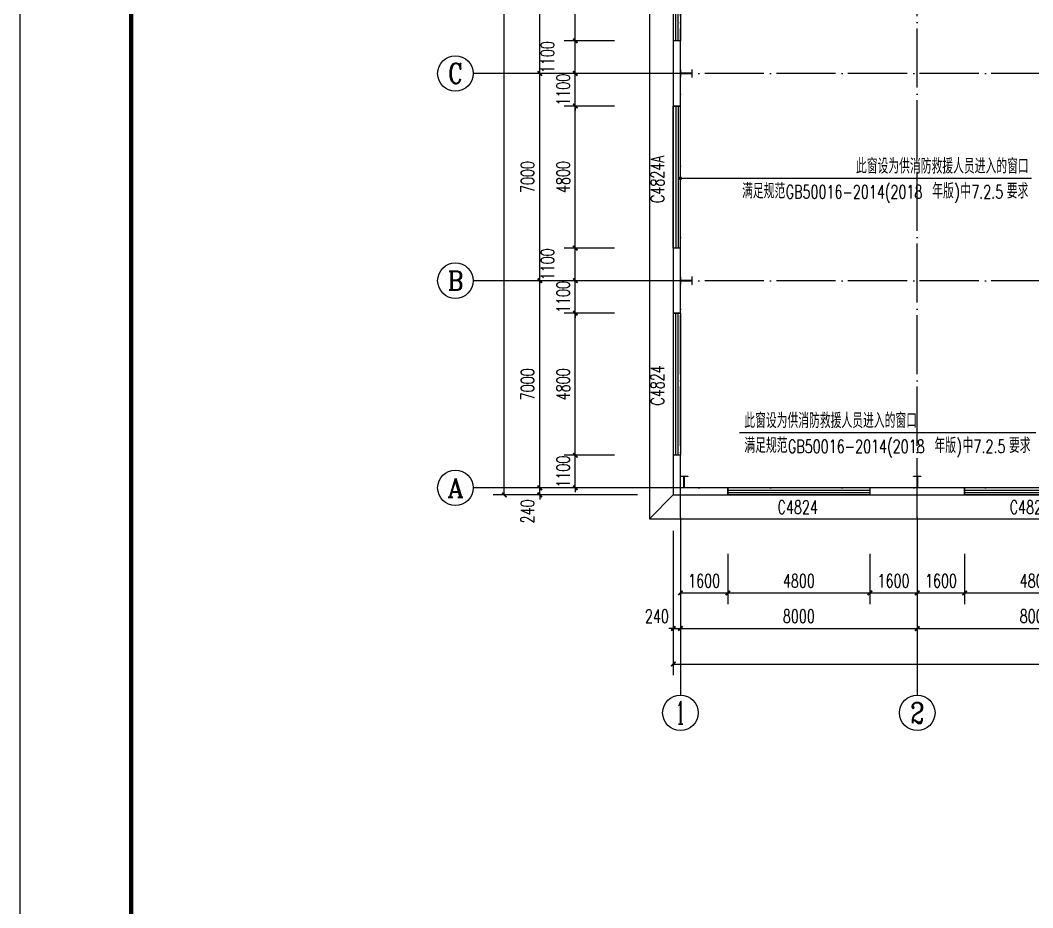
# Model space of a CAD drawing. Extents: x -16809 to 109341, y -15901 to 593582.
# Drawn here: x -16809 to 17391, y 421493 to 451474 of the extents above; entities that cross this region are included whole.
import ezdxf
from ezdxf.enums import TextEntityAlignment as Align

# ---------------------------------------------------------------- set-up
doc = ezdxf.new("R2010")
doc.units = 0
doc.header["$LTSCALE"] = 1000
doc.header["$MEASUREMENT"] = 0
doc.linetypes.add('DOTE', pattern=[2.42, 2, -0.2, 0.02, -0.2])
doc.layers.get('Defpoints').update_dxf_attribs({"color": 250})
for name, color, linetype in [('0 - 梁柱', 3, 'Continuous'), ('0-建筑立面', 255, 'Continuous'), ('AXIS', 171, 'Continuous'), ('AXIS_TEXT', 7, 'Continuous'), ('DIM_LEAD', 171, 'Continuous'), ('DOTE', 14, 'DOTE'), ('GROUND', 150, 'Continuous'), ('PUB_DIM', 171, 'Continuous'), ('PUB_TEXT', 7, 'Continuous'), ('TK', 4, 'Continuous'), ('WALL-PARAPET', 6, 'Continuous'), ('WINDOW', 140, 'Continuous'), ('WINDOW_TEXT', 7, 'Continuous')]:
    doc.layers.add(name, color=color, linetype=linetype)
doc.styles.add('_TCH_AXIS', font='COMPLEX', dxfattribs={"bigfont": 'GBCBIG'})
doc.styles.add('_TCH_DIM', font='SIMPLEX', dxfattribs={"bigfont": 'GBCBIG'})
doc.styles.add('_TCH_DIM_T3', font='SIMPLEX', dxfattribs={"width": 0.705882, "bigfont": 'GBCBIG'})
doc.styles.add('_TCH_WINDOW', font='SIMPLEX', dxfattribs={"bigfont": 'GBCBIG'})
doc.styles.add('COMPLEX', font='COMPLEX')
doc.dimstyles.new('_TCH_ARCH&&150', dxfattribs={"dimtxt": 446.25, "dimasz": 150, "dimexe": 375, "dimexo": 450, "dimgap": 189.375, "dimtad": 1, "dimdec": 0, "dimzin": 0, "dimdsep": 46, "dimtxsty": '_TCH_DIM_T3', "dimblk": 'ARCHTICK', "dimcen": 0.09, "dimclrt": 7, "dimazin": 2, "dimtfac": 1, "dimtdec": 0, "dimtix": 1, "dimtmove": 2, "dimatfit": 3, "dimfxl": 0, "dimtolj": 1, "dimtzin": 0, "dimarcsym": 0})

# ---------------------------------------------------------------- blocks, each defined once
blk = doc.blocks.new('A$C670E4FA6')
at = {"layer": '0 - 梁柱'}
h = blk.add_hatch(color=256, dxfattribs=at)
h.paths.add_polyline_path([(125, 0), (0, 0), (0, 12), (120, 12), (120, 200), (125, 200)])
h.paths.add_polyline_path([(250, 0), (125, 0), (125, 200), (130, 200), (130, 12), (250, 12)])
h.paths.add_polyline_path([(250, 388), (130, 388), (130, 200), (125, 200), (125, 400), (250, 400)])
h.paths.add_polyline_path([(125, 200), (120, 200), (120, 388), (0, 388), (0, 400), (125, 400)])
blk.add_lwpolyline([(0, 400), (0, 388), (120, 388), (120, 12), (0, 12), (0, 0), (250, 0), (250, 12), (130, 12), (130, 388), (250, 388), (250, 400)], close=True, dxfattribs=at)
blk = doc.blocks.new('GeYuanFrame_20457670', base_point=(20.09, 4.53))
at = {"layer": 'TK'}
blk.add_lwpolyline([(20.09, 4.53), (20.09, 598.53), (861.09, 598.53), (861.09, 4.53)], close=True, dxfattribs=at)
at = {"layer": 'TK', "const_width": 1}
blk.add_lwpolyline([(45.09, 588.53), (851.09, 588.53), (851.09, 14.53), (45.09, 14.53)], close=True, dxfattribs=at)
blk = doc.blocks.new('_AXISO')
blk.add_circle((0, 0), 0.5)
at = {"layer": 'AXIS_TEXT', "style": 'COMPLEX', "width": 1.041667}
blk.add_attdef('A', text='', height=0.56, dxfattribs=at).set_placement((-0.25, -0.28), (0.25, -0.28), align=Align.FIT)
blk = doc.blocks.new('_ArchTick')
at = {"color": 0, "linetype": 'ByBlock', "const_width": 0.4}
blk.add_lwpolyline([(-0.5, -0.5), (0.5, 0.5)], dxfattribs=at)
blk = doc.blocks.new('*D51')
at = {"layer": 'AXIS', "color": 0, "lineweight": -2}
for p, q in [((5250, 434227), (5250, 429352)), ((77730, 434227), (77730, 429352)), ((5250, 429727), (77730, 429727))]:
    blk.add_line(p, q, dxfattribs=at)
at = {"layer": 'Defpoints', "color": 0}
for p in [(5250, 434677), (77730, 434677), (77730, 429727)]:
    blk.add_point(p, dxfattribs=at)
at = {"layer": 'AXIS', "color": 0, "lineweight": -2, "xscale": 150, "yscale": 150, "zscale": 150, "rotation": 180}
blk.add_blockref('_ArchTick', (5250, 429727), dxfattribs=at)
at = {"layer": 'AXIS', "color": 0, "lineweight": -2, "xscale": 150, "yscale": 150, "zscale": 150}
blk.add_blockref('_ArchTick', (77730, 429727), dxfattribs=at)
at = {"layer": 'AXIS', "color": 7, "insert": (41490, 430140), "char_height": 446.2, "attachment_point": 5, "style": '_TCH_DIM_T3'}
blk.add_mtext('\\A1;72480', dxfattribs=at)
blk = doc.blocks.new('*D52')
at = {"layer": 'AXIS', "color": 0, "lineweight": -2}
for p, q in [((5250, 434227), (5250, 430552)), ((5490, 434227), (5490, 430552)), ((5250, 430927), (5100, 430927)), ((5250, 430927), (5490, 430927)), ((5490, 430927), (5640, 430927))]:
    blk.add_line(p, q, dxfattribs=at)
at = {"layer": 'Defpoints', "color": 0}
for p in [(5250, 434677), (5490, 434677), (5490, 430927)]:
    blk.add_point(p, dxfattribs=at)
at = {"layer": 'AXIS', "color": 0, "lineweight": -2, "xscale": 150, "yscale": 150, "zscale": 150}
blk.add_blockref('_ArchTick', (5250, 430927), dxfattribs=at)
at = {"layer": 'AXIS', "color": 0, "lineweight": -2, "xscale": 150, "yscale": 150, "zscale": 150, "rotation": 180}
blk.add_blockref('_ArchTick', (5490, 430927), dxfattribs=at)
at = {"layer": 'AXIS', "color": 7, "insert": (4695, 431340), "char_height": 446.2, "attachment_point": 5, "style": '_TCH_DIM_T3'}
blk.add_mtext('\\A1;240', dxfattribs=at)
blk = doc.blocks.new('*D53')
at = {"layer": 'AXIS', "color": 0, "lineweight": -2}
for p, q in [((5490, 434227), (5490, 430552)), ((13490, 434227), (13490, 430552)), ((5490, 430927), (13490, 430927))]:
    blk.add_line(p, q, dxfattribs=at)
at = {"layer": 'Defpoints', "color": 0}
for p in [(5490, 434677), (13490, 434677), (13490, 430927)]:
    blk.add_point(p, dxfattribs=at)
at = {"layer": 'AXIS', "color": 0, "lineweight": -2, "xscale": 150, "yscale": 150, "zscale": 150, "rotation": 180}
blk.add_blockref('_ArchTick', (5490, 430927), dxfattribs=at)
at = {"layer": 'AXIS', "color": 0, "lineweight": -2, "xscale": 150, "yscale": 150, "zscale": 150}
blk.add_blockref('_ArchTick', (13490, 430927), dxfattribs=at)
at = {"layer": 'AXIS', "color": 7, "insert": (9490, 431340), "char_height": 446.2, "attachment_point": 5, "style": '_TCH_DIM_T3'}
blk.add_mtext('\\A1;8000', dxfattribs=at)
blk = doc.blocks.new('*D54')
at = {"layer": 'AXIS', "color": 0, "lineweight": -2}
for p, q in [((13490, 434227), (13490, 430552)), ((21490, 434227), (21490, 430552)), ((13490, 430927), (21490, 430927))]:
    blk.add_line(p, q, dxfattribs=at)
at = {"layer": 'Defpoints', "color": 0}
for p in [(13490, 434677), (21490, 434677), (21490, 430927)]:
    blk.add_point(p, dxfattribs=at)
at = {"layer": 'AXIS', "color": 0, "lineweight": -2, "xscale": 150, "yscale": 150, "zscale": 150, "rotation": 180}
blk.add_blockref('_ArchTick', (13490, 430927), dxfattribs=at)
at = {"layer": 'AXIS', "color": 0, "lineweight": -2, "xscale": 150, "yscale": 150, "zscale": 150}
blk.add_blockref('_ArchTick', (21490, 430927), dxfattribs=at)
at = {"layer": 'AXIS', "color": 7, "insert": (17490, 431340), "char_height": 446.2, "attachment_point": 5, "style": '_TCH_DIM_T3'}
blk.add_mtext('\\A1;8000', dxfattribs=at)
blk = doc.blocks.new('*D76')
at = {"layer": 'AXIS', "color": 0, "lineweight": -2}
for p, q in [((4040, 477917), (-835, 477917)), ((-460, 435437), (-460, 477917)), ((4040, 435437), (-835, 435437))]:
    blk.add_line(p, q, dxfattribs=at)
at = {"layer": 'Defpoints', "color": 0}
for p in [(-460, 477917), (4490, 477917), (4490, 435437)]:
    blk.add_point(p, dxfattribs=at)
at = {"layer": 'AXIS', "color": 0, "lineweight": -2, "xscale": 150, "yscale": 150, "zscale": 150}
for p, rotation in [((-460, 477917), 90), ((-460, 435437), 270)]:
    blk.add_blockref('_ArchTick', p, dxfattribs=dict(at, rotation=rotation))
at = {"layer": 'AXIS', "color": 7, "insert": (-872, 456677), "char_height": 446.2, "attachment_point": 5, "rotation": 90, "style": '_TCH_DIM_T3'}
blk.add_mtext('\\A1;42480', dxfattribs=at)
blk = doc.blocks.new('*D77')
at = {"layer": 'AXIS', "color": 0, "lineweight": -2}
for p, q in [((740, 435677), (740, 435827)), ((4040, 435677), (365, 435677)), ((4040, 435437), (365, 435437)), ((740, 435437), (740, 435677)), ((740, 435437), (740, 435287))]:
    blk.add_line(p, q, dxfattribs=at)
at = {"layer": 'Defpoints', "color": 0}
for p in [(740, 435677), (4490, 435677), (4490, 435437)]:
    blk.add_point(p, dxfattribs=at)
at = {"layer": 'AXIS', "color": 0, "lineweight": -2, "xscale": 150, "yscale": 150, "zscale": 150}
for p, rotation in [((740, 435677), 270), ((740, 435437), 90)]:
    blk.add_blockref('_ArchTick', p, dxfattribs=dict(at, rotation=rotation))
at = {"layer": 'AXIS', "color": 7, "insert": (328, 434882), "char_height": 446.2, "attachment_point": 5, "rotation": 90, "style": '_TCH_DIM_T3'}
blk.add_mtext('\\A1;240', dxfattribs=at)
blk = doc.blocks.new('*D78')
at = {"layer": 'AXIS', "color": 0, "lineweight": -2}
for p, q in [((4040, 442677), (365, 442677)), ((740, 435677), (740, 442677)), ((4040, 435677), (365, 435677))]:
    blk.add_line(p, q, dxfattribs=at)
at = {"layer": 'Defpoints', "color": 0}
for p in [(740, 442677), (4490, 442677), (4490, 435677)]:
    blk.add_point(p, dxfattribs=at)
at = {"layer": 'AXIS', "color": 0, "lineweight": -2, "xscale": 150, "yscale": 150, "zscale": 150}
for p, rotation in [((740, 442677), 90), ((740, 435677), 270)]:
    blk.add_blockref('_ArchTick', p, dxfattribs=dict(at, rotation=rotation))
at = {"layer": 'AXIS', "color": 7, "insert": (328, 439177), "char_height": 446.2, "attachment_point": 5, "rotation": 90, "style": '_TCH_DIM_T3'}
blk.add_mtext('\\A1;7000', dxfattribs=at)
blk = doc.blocks.new('*D79')
at = {"layer": 'AXIS', "color": 0, "lineweight": -2}
for p, q in [((4040, 449677), (365, 449677)), ((740, 442677), (740, 449677)), ((4040, 442677), (365, 442677))]:
    blk.add_line(p, q, dxfattribs=at)
at = {"layer": 'Defpoints', "color": 0}
for p in [(740, 449677), (4490, 449677), (4490, 442677)]:
    blk.add_point(p, dxfattribs=at)
at = {"layer": 'AXIS', "color": 0, "lineweight": -2, "xscale": 150, "yscale": 150, "zscale": 150}
for p, rotation in [((740, 449677), 90), ((740, 442677), 270)]:
    blk.add_blockref('_ArchTick', p, dxfattribs=dict(at, rotation=rotation))
at = {"layer": 'AXIS', "color": 7, "insert": (328, 446177), "char_height": 446.2, "attachment_point": 5, "rotation": 90, "style": '_TCH_DIM_T3'}
blk.add_mtext('\\A1;7000', dxfattribs=at)
blk = doc.blocks.new('*D80')
at = {"layer": 'AXIS', "color": 0, "lineweight": -2}
for p, q in [((4040, 456677), (365, 456677)), ((740, 449677), (740, 456677)), ((4040, 449677), (365, 449677))]:
    blk.add_line(p, q, dxfattribs=at)
at = {"layer": 'Defpoints', "color": 0}
for p in [(740, 456677), (4490, 456677), (4490, 449677)]:
    blk.add_point(p, dxfattribs=at)
at = {"layer": 'AXIS', "color": 0, "lineweight": -2, "xscale": 150, "yscale": 150, "zscale": 150}
for p, rotation in [((740, 456677), 90), ((740, 449677), 270)]:
    blk.add_blockref('_ArchTick', p, dxfattribs=dict(at, rotation=rotation))
at = {"layer": 'AXIS', "color": 7, "insert": (328, 453177), "char_height": 446.2, "attachment_point": 5, "rotation": 90, "style": '_TCH_DIM_T3'}
blk.add_mtext('\\A1;7000', dxfattribs=at)
blk = doc.blocks.new('$TCHSYS$WIN2D')
for p, q in [((-0.5, 0.5), (0.5, 0.5)), ((-0.5, 0.5), (-0.5, -0.5)), ((0.5, 0.5), (0.5, -0.5)), ((0.5, 0.1667), (-0.5, 0.1667)), ((0.5, -0.1667), (-0.5, -0.1667)), ((-0.5, -0.5), (0.5, -0.5))]:
    blk.add_line(p, q)
blk = doc.blocks.new('*D150')
at = {"layer": 'Defpoints', "color": 0}
for p in [(15090, 433897), (19890, 433897), (19890, 432127)]:
    blk.add_point(p, dxfattribs=at)
at = {"layer": 'PUB_DIM', "color": 0, "lineweight": -2}
for p, q in [((15090, 433447), (15090, 431752)), ((19890, 433447), (19890, 431752)), ((15090, 432127), (19890, 432127))]:
    blk.add_line(p, q, dxfattribs=at)
at = {"layer": 'PUB_DIM', "color": 0, "lineweight": -2, "xscale": 150, "yscale": 150, "zscale": 150, "rotation": 180}
blk.add_blockref('_ArchTick', (15090, 432127), dxfattribs=at)
at = {"layer": 'PUB_DIM', "color": 0, "lineweight": -2, "xscale": 150, "yscale": 150, "zscale": 150}
blk.add_blockref('_ArchTick', (19890, 432127), dxfattribs=at)
at = {"layer": 'PUB_DIM', "color": 7, "insert": (17490, 432540), "char_height": 446.2, "attachment_point": 5, "style": '_TCH_DIM_T3'}
blk.add_mtext('\\A1;4800', dxfattribs=at)
blk = doc.blocks.new('*D151')
at = {"layer": 'Defpoints', "color": 0}
for p in [(13490, 433897), (15090, 433897), (15090, 432127)]:
    blk.add_point(p, dxfattribs=at)
at = {"layer": 'PUB_DIM', "color": 0, "lineweight": -2}
for p, q in [((13490, 433447), (13490, 431752)), ((15090, 433447), (15090, 431752)), ((13490, 432127), (15090, 432127))]:
    blk.add_line(p, q, dxfattribs=at)
at = {"layer": 'PUB_DIM', "color": 0, "lineweight": -2, "xscale": 150, "yscale": 150, "zscale": 150, "rotation": 180}
blk.add_blockref('_ArchTick', (13490, 432127), dxfattribs=at)
at = {"layer": 'PUB_DIM', "color": 0, "lineweight": -2, "xscale": 150, "yscale": 150, "zscale": 150}
blk.add_blockref('_ArchTick', (15090, 432127), dxfattribs=at)
at = {"layer": 'PUB_DIM', "color": 7, "insert": (14290, 432540), "char_height": 446.2, "attachment_point": 5, "style": '_TCH_DIM_T3'}
blk.add_mtext('\\A1;1600', dxfattribs=at)
blk = doc.blocks.new('*D152')
at = {"layer": 'Defpoints', "color": 0}
for p in [(11890, 433897), (13490, 433897), (13490, 432127)]:
    blk.add_point(p, dxfattribs=at)
at = {"layer": 'PUB_DIM', "color": 0, "lineweight": -2}
for p, q in [((11890, 433447), (11890, 431752)), ((13490, 433447), (13490, 431752)), ((11890, 432127), (13490, 432127))]:
    blk.add_line(p, q, dxfattribs=at)
at = {"layer": 'PUB_DIM', "color": 0, "lineweight": -2, "xscale": 150, "yscale": 150, "zscale": 150, "rotation": 180}
blk.add_blockref('_ArchTick', (11890, 432127), dxfattribs=at)
at = {"layer": 'PUB_DIM', "color": 0, "lineweight": -2, "xscale": 150, "yscale": 150, "zscale": 150}
blk.add_blockref('_ArchTick', (13490, 432127), dxfattribs=at)
at = {"layer": 'PUB_DIM', "color": 7, "insert": (12690, 432540), "char_height": 446.2, "attachment_point": 5, "style": '_TCH_DIM_T3'}
blk.add_mtext('\\A1;1600', dxfattribs=at)
blk = doc.blocks.new('*D153')
at = {"layer": 'Defpoints', "color": 0}
for p in [(7090, 433897), (11890, 433897), (11890, 432127)]:
    blk.add_point(p, dxfattribs=at)
at = {"layer": 'PUB_DIM', "color": 0, "lineweight": -2}
for p, q in [((7090, 433447), (7090, 431752)), ((11890, 433447), (11890, 431752)), ((7090, 432127), (11890, 432127))]:
    blk.add_line(p, q, dxfattribs=at)
at = {"layer": 'PUB_DIM', "color": 0, "lineweight": -2, "xscale": 150, "yscale": 150, "zscale": 150, "rotation": 180}
blk.add_blockref('_ArchTick', (7090, 432127), dxfattribs=at)
at = {"layer": 'PUB_DIM', "color": 0, "lineweight": -2, "xscale": 150, "yscale": 150, "zscale": 150}
blk.add_blockref('_ArchTick', (11890, 432127), dxfattribs=at)
at = {"layer": 'PUB_DIM', "color": 7, "insert": (9490, 432540), "char_height": 446.2, "attachment_point": 5, "style": '_TCH_DIM_T3'}
blk.add_mtext('\\A1;4800', dxfattribs=at)
blk = doc.blocks.new('*D154')
at = {"layer": 'Defpoints', "color": 0}
for p in [(5490, 433897), (7090, 433897), (7090, 432127)]:
    blk.add_point(p, dxfattribs=at)
at = {"layer": 'PUB_DIM', "color": 0, "lineweight": -2}
for p, q in [((5490, 433447), (5490, 431752)), ((7090, 433447), (7090, 431752)), ((5490, 432127), (7090, 432127))]:
    blk.add_line(p, q, dxfattribs=at)
at = {"layer": 'PUB_DIM', "color": 0, "lineweight": -2, "xscale": 150, "yscale": 150, "zscale": 150, "rotation": 180}
blk.add_blockref('_ArchTick', (5490, 432127), dxfattribs=at)
at = {"layer": 'PUB_DIM', "color": 0, "lineweight": -2, "xscale": 150, "yscale": 150, "zscale": 150}
blk.add_blockref('_ArchTick', (7090, 432127), dxfattribs=at)
at = {"layer": 'PUB_DIM', "color": 7, "insert": (6290, 432540), "char_height": 446.2, "attachment_point": 5, "style": '_TCH_DIM_T3'}
blk.add_mtext('\\A1;1600', dxfattribs=at)
blk = doc.blocks.new('*D175')
at = {"layer": 'Defpoints', "color": 0}
for p in [(1940, 436777), (3710, 436777), (3710, 435677)]:
    blk.add_point(p, dxfattribs=at)
at = {"layer": 'PUB_DIM', "color": 0, "lineweight": -2}
for p, q in [((3260, 436777), (1565, 436777)), ((1940, 436777), (1940, 436927)), ((1940, 435677), (1940, 436777)), ((3260, 435677), (1565, 435677)), ((1940, 435677), (1940, 435527))]:
    blk.add_line(p, q, dxfattribs=at)
at = {"layer": 'PUB_DIM', "color": 0, "lineweight": -2, "xscale": 150, "yscale": 150, "zscale": 150}
for p, rotation in [((1940, 436777), 270), ((1940, 435677), 90)]:
    blk.add_blockref('_ArchTick', p, dxfattribs=dict(at, rotation=rotation))
at = {"layer": 'PUB_DIM', "color": 7, "insert": (1528, 436227), "char_height": 446.2, "attachment_point": 5, "rotation": 90, "style": '_TCH_DIM_T3'}
blk.add_mtext('\\A1;1100', dxfattribs=at)
blk = doc.blocks.new('*D176')
at = {"layer": 'Defpoints', "color": 0}
for p in [(1940, 441577), (3710, 441577), (3710, 436777)]:
    blk.add_point(p, dxfattribs=at)
at = {"layer": 'PUB_DIM', "color": 0, "lineweight": -2}
for p, q in [((3260, 441577), (1565, 441577)), ((1940, 436777), (1940, 441577)), ((3260, 436777), (1565, 436777))]:
    blk.add_line(p, q, dxfattribs=at)
at = {"layer": 'PUB_DIM', "color": 0, "lineweight": -2, "xscale": 150, "yscale": 150, "zscale": 150}
for p, rotation in [((1940, 441577), 90), ((1940, 436777), 270)]:
    blk.add_blockref('_ArchTick', p, dxfattribs=dict(at, rotation=rotation))
at = {"layer": 'PUB_DIM', "color": 7, "insert": (1528, 439177), "char_height": 446.2, "attachment_point": 5, "rotation": 90, "style": '_TCH_DIM_T3'}
blk.add_mtext('\\A1;4800', dxfattribs=at)
blk = doc.blocks.new('*D177')
at = {"layer": 'Defpoints', "color": 0}
for p in [(1940, 442677), (3710, 442677), (3710, 441577)]:
    blk.add_point(p, dxfattribs=at)
at = {"layer": 'PUB_DIM', "color": 0, "lineweight": -2}
for p, q in [((3260, 442677), (1565, 442677)), ((1940, 442677), (1940, 442827)), ((1940, 441577), (1940, 442677)), ((3260, 441577), (1565, 441577)), ((1940, 441577), (1940, 441427))]:
    blk.add_line(p, q, dxfattribs=at)
at = {"layer": 'PUB_DIM', "color": 0, "lineweight": -2, "xscale": 150, "yscale": 150, "zscale": 150}
for p, rotation in [((1940, 442677), 270), ((1940, 441577), 90)]:
    blk.add_blockref('_ArchTick', p, dxfattribs=dict(at, rotation=rotation))
at = {"layer": 'PUB_DIM', "color": 7, "insert": (1528, 442127), "char_height": 446.2, "attachment_point": 5, "rotation": 90, "style": '_TCH_DIM_T3'}
blk.add_mtext('\\A1;1100', dxfattribs=at)
blk = doc.blocks.new('*D178')
at = {"layer": 'Defpoints', "color": 0}
for p in [(1940, 443777), (3710, 443777), (3710, 442677)]:
    blk.add_point(p, dxfattribs=at)
at = {"layer": 'PUB_DIM', "color": 0, "lineweight": -2}
for p, q in [((3260, 443777), (1565, 443777)), ((1940, 442677), (1940, 443777)), ((3260, 442677), (1565, 442677))]:
    blk.add_line(p, q, dxfattribs=at)
at = {"layer": 'PUB_DIM', "color": 0, "lineweight": -2, "xscale": 150, "yscale": 150, "zscale": 150}
for p, rotation in [((1940, 443777), 90), ((1940, 442677), 270)]:
    blk.add_blockref('_ArchTick', p, dxfattribs=dict(at, rotation=rotation))
at = {"layer": 'PUB_DIM', "color": 7, "insert": (1003, 443227), "char_height": 446.2, "attachment_point": 5, "rotation": 90, "style": '_TCH_DIM_T3'}
blk.add_mtext('\\A1;1100', dxfattribs=at)
blk = doc.blocks.new('*D179')
at = {"layer": 'Defpoints', "color": 0}
for p in [(1940, 448577), (3710, 448577), (3710, 443777)]:
    blk.add_point(p, dxfattribs=at)
at = {"layer": 'PUB_DIM', "color": 0, "lineweight": -2}
for p, q in [((3260, 448577), (1565, 448577)), ((1940, 443777), (1940, 448577)), ((3260, 443777), (1565, 443777))]:
    blk.add_line(p, q, dxfattribs=at)
at = {"layer": 'PUB_DIM', "color": 0, "lineweight": -2, "xscale": 150, "yscale": 150, "zscale": 150}
for p, rotation in [((1940, 448577), 90), ((1940, 443777), 270)]:
    blk.add_blockref('_ArchTick', p, dxfattribs=dict(at, rotation=rotation))
at = {"layer": 'PUB_DIM', "color": 7, "insert": (1528, 446177), "char_height": 446.2, "attachment_point": 5, "rotation": 90, "style": '_TCH_DIM_T3'}
blk.add_mtext('\\A1;4800', dxfattribs=at)
blk = doc.blocks.new('*D180')
at = {"layer": 'Defpoints', "color": 0}
for p in [(1940, 449677), (3710, 449677), (3710, 448577)]:
    blk.add_point(p, dxfattribs=at)
at = {"layer": 'PUB_DIM', "color": 0, "lineweight": -2}
for p, q in [((1940, 449677), (1940, 449827)), ((3260, 449677), (1565, 449677)), ((1940, 448577), (1940, 449677)), ((3260, 448577), (1565, 448577)), ((1940, 448577), (1940, 448427))]:
    blk.add_line(p, q, dxfattribs=at)
at = {"layer": 'PUB_DIM', "color": 0, "lineweight": -2, "xscale": 150, "yscale": 150, "zscale": 150}
for p, rotation in [((1940, 449677), 270), ((1940, 448577), 90)]:
    blk.add_blockref('_ArchTick', p, dxfattribs=dict(at, rotation=rotation))
at = {"layer": 'PUB_DIM', "color": 7, "insert": (1528, 449127), "char_height": 446.2, "attachment_point": 5, "rotation": 90, "style": '_TCH_DIM_T3'}
blk.add_mtext('\\A1;1100', dxfattribs=at)
blk = doc.blocks.new('*D181')
at = {"layer": 'Defpoints', "color": 0}
for p in [(1940, 450777), (3710, 450777), (3710, 449677)]:
    blk.add_point(p, dxfattribs=at)
at = {"layer": 'PUB_DIM', "color": 0, "lineweight": -2}
for p, q in [((3260, 450777), (1565, 450777)), ((1940, 449677), (1940, 450777)), ((3260, 449677), (1565, 449677))]:
    blk.add_line(p, q, dxfattribs=at)
at = {"layer": 'PUB_DIM', "color": 0, "lineweight": -2, "xscale": 150, "yscale": 150, "zscale": 150}
for p, rotation in [((1940, 450777), 90), ((1940, 449677), 270)]:
    blk.add_blockref('_ArchTick', p, dxfattribs=dict(at, rotation=rotation))
at = {"layer": 'PUB_DIM', "color": 7, "insert": (1003, 450227), "char_height": 446.2, "attachment_point": 5, "rotation": 90, "style": '_TCH_DIM_T3'}
blk.add_mtext('\\A1;1100', dxfattribs=at)
blk = doc.blocks.new('*D182')
at = {"layer": 'Defpoints', "color": 0}
for p in [(1940, 455577), (3710, 455577), (3710, 450777)]:
    blk.add_point(p, dxfattribs=at)
at = {"layer": 'PUB_DIM', "color": 0, "lineweight": -2}
for p, q in [((3260, 455577), (1565, 455577)), ((1940, 450777), (1940, 455577)), ((3260, 450777), (1565, 450777))]:
    blk.add_line(p, q, dxfattribs=at)
at = {"layer": 'PUB_DIM', "color": 0, "lineweight": -2, "xscale": 150, "yscale": 150, "zscale": 150}
for p, rotation in [((1940, 455577), 90), ((1940, 450777), 270)]:
    blk.add_blockref('_ArchTick', p, dxfattribs=dict(at, rotation=rotation))
at = {"layer": 'PUB_DIM', "color": 7, "insert": (1528, 453177), "char_height": 446.2, "attachment_point": 5, "rotation": 90, "style": '_TCH_DIM_T3'}
blk.add_mtext('\\A1;4800', dxfattribs=at)

msp = doc.modelspace()

# ---------------------------------------------------------------- linework, layer by layer
at = {"layer": 'AXIS'}
for p, q in [((4490.2, 449677), (-1509.8, 449677)), ((4490.2, 442677), (-1509.8, 442677)), ((4490.2, 435677), (-1509.8, 435677)), ((5490.2, 434677), (5490.2, 428677)), ((13490.2, 434677), (13490.2, 428677))]:
    msp.add_line(p, q, dxfattribs=at)
at = {"layer": 'DIM_LEAD'}
for p, q in [((5490.2, 446134.5), (7351.9, 446134.5)), ((7351.9, 446134.5), (17351.9, 446134.5)), ((17490.2, 437538.7), (7490.2, 437538.7))]:
    msp.add_line(p, q, dxfattribs=at)
at = {"layer": 'DIM_LEAD', "const_width": 60}
msp.add_lwpolyline([(5460.2, 446134.5, 1), (5520.2, 446134.5, 1)], format="xyb", close=True, dxfattribs=at)
at = {"layer": 'DOTE'}
for p, q in [((5490.2, 434677), (5490.2, 478677)), ((13490.2, 434677), (13490.2, 478677)), ((78490.2, 449677), (4490.2, 449677)), ((78490.2, 442677), (4490.2, 442677)), ((78490.2, 435677), (4490.2, 435677))]:
    msp.add_line(p, q, dxfattribs=at)
at = {"layer": 'GROUND'}
for p, q in [((4450.2, 468577), (4450.2, 434637)), ((5250.2, 468577), (5250.2, 435437)), ((5250.2, 435437), (4450.2, 434637)), ((5250.2, 435437), (37490.2, 435437)), ((4450.2, 434637), (37490.2, 434637))]:
    msp.add_line(p, q, dxfattribs=at)
at = {"layer": 'WALL-PARAPET'}
for p, q in [((5490.2, 450777), (5250.2, 450777)), ((5250.2, 450777), (5250.2, 448577)), ((5490.2, 448577), (5490.2, 450777)), ((5250.2, 448577), (5490.2, 448577)), ((5490.2, 443777), (5250.2, 443777)), ((5250.2, 443777), (5250.2, 441577)), ((5490.2, 441577), (5490.2, 443777)), ((5250.2, 441577), (5490.2, 441577)), ((5490.2, 436777), (5250.2, 436777)), ((5250.2, 436777), (5250.2, 435437)), ((5490.2, 435677), (5490.2, 436777)), ((5250.2, 435437), (7090.2, 435437)), ((7090.2, 435677), (5490.2, 435677)), ((7090.2, 435437), (7090.2, 435677)), ((15090.2, 435677), (11890.2, 435677)), ((11890.2, 435677), (11890.2, 435437)), ((11890.2, 435437), (15090.2, 435437)), ((15090.2, 435437), (15090.2, 435677))]:
    msp.add_line(p, q, dxfattribs=at)

# ---------------------------------------------------------------- block references
at = {"layer": '0 - 梁柱', "rotation": 270}
for p in [(5490.2, 449802), (5490.2, 442802)]:
    msp.add_blockref('A$C670E4FA6', p, dxfattribs=at)
at = {"layer": '0 - 梁柱', "xscale": -1}
for p in [(5740.2, 435677), (13615.2, 435677)]:
    msp.add_blockref('A$C670E4FA6', p, dxfattribs=at)
at = {"layer": '0-建筑立面', "xscale": 150, "yscale": 150, "zscale": 150}
msp.add_blockref('GeYuanFrame_20457670', (-16808.6, 410538.3), dxfattribs=at)
at = {"layer": 'AXIS'}
ref = msp.add_blockref('_AXISO', (-2109.8, 449677), dxfattribs=dict(at, xscale=1200, yscale=1200, zscale=1200))
ref.add_attrib('A', 'C', dxfattribs={"layer": 'AXIS_TEXT', "height": 683.5, "style": '_TCH_AXIS'}).set_placement((-2353.9, 449335.3), (-1865.7, 449335.3), align=Align.FIT)
ref = msp.add_blockref('_AXISO', (-2109.8, 442677), dxfattribs=dict(at, xscale=1200, yscale=1200, zscale=1200))
ref.add_attrib('A', 'B', dxfattribs={"layer": 'AXIS_TEXT', "height": 652.9, "style": '_TCH_AXIS'}).set_placement((-2374.1, 442350.6), (-1845.5, 442350.6), align=Align.FIT)
ref = msp.add_blockref('_AXISO', (-2109.8, 435677), dxfattribs=dict(at, xscale=1200, yscale=1200, zscale=1200))
ref.add_attrib('A', 'A', dxfattribs={"layer": 'AXIS_TEXT', "height": 637.8, "style": '_TCH_AXIS'}).set_placement((-2383.1, 435358.1), (-1836.5, 435358.1), align=Align.FIT)
ref = msp.add_blockref('_AXISO', (5490.2, 428077), dxfattribs=dict(at, xscale=1200, yscale=1200, zscale=1200))
ref.add_attrib('A', '1', dxfattribs={"layer": 'AXIS_TEXT', "height": 772.1, "style": '_TCH_AXIS'}).set_placement((5324.8, 427691), (5655.7, 427691), align=Align.FIT)
ref = msp.add_blockref('_AXISO', (13490.2, 428077), dxfattribs=dict(at, xscale=1200, yscale=1200, zscale=1200))
ref.add_attrib('A', '2', dxfattribs={"layer": 'AXIS_TEXT', "height": 698.9, "style": '_TCH_AXIS'}).set_placement((13257.2, 427727.6), (13723.2, 427727.6), align=Align.FIT)
at = {"layer": 'WINDOW'}
ref = msp.add_blockref('$TCHSYS$WIN2D', (5370.2, 453177), dxfattribs=dict(at, xscale=-4800, yscale=-240, zscale=-4800, rotation=90))
ref.add_attrib('A', 'C4824', (4940.8, 452457), dxfattribs={"layer": 'WINDOW_TEXT', "height": 446.25, "rotation": 90, "style": '_TCH_WINDOW', "width": 0.705882})
ref = msp.add_blockref('$TCHSYS$WIN2D', (5370.2, 446177), dxfattribs=dict(at, xscale=4800, yscale=-240, zscale=4800, rotation=90))
ref.add_attrib('A', 'C4824A', (4940.8, 445299.5), dxfattribs={"layer": 'WINDOW_TEXT', "height": 446.25, "rotation": 90, "style": '_TCH_WINDOW', "width": 0.705882})
ref = msp.add_blockref('$TCHSYS$WIN2D', (5370.2, 439177), dxfattribs=dict(at, xscale=-4800, yscale=-240, zscale=-4800, rotation=90))
ref.add_attrib('A', 'C4824', (4940.8, 438457), dxfattribs={"layer": 'WINDOW_TEXT', "height": 446.25, "rotation": 90, "style": '_TCH_WINDOW', "width": 0.705882})
ref = msp.add_blockref('$TCHSYS$WIN2D', (9490.2, 435557), dxfattribs=dict(at, xscale=4800, yscale=-240, zscale=4800, rotation=179.9999999999999))
ref.add_attrib('A', 'C4824', (8770.2, 434801.4), dxfattribs={"layer": 'WINDOW_TEXT', "height": 446.25, "rotation": 360, "style": '_TCH_WINDOW', "width": 0.705882})
ref = msp.add_blockref('$TCHSYS$WIN2D', (17490.2, 435557), dxfattribs=dict(at, xscale=4800, yscale=-240, zscale=4800, rotation=179.9999999999999))
ref.add_attrib('A', 'C4824A', (16612.7, 434801.4), dxfattribs={"layer": 'WINDOW_TEXT', "height": 446.25, "rotation": 360, "style": '_TCH_WINDOW', "width": 0.705882})

# ---------------------------------------------------------------- texts
at = {"layer": 'PUB_TEXT', "style": '_TCH_DIM'}
for s, height, p in [('此窗设为供消防救援人员进入的窗口', 506.383, (11419.4, 446292)), ('满足规范', 506.38, (7572.7, 445452)), ('年版', 506.38, (13997.1, 445452)), ('中', 506.4, (14944.4, 445452)), ('要求', 506.38, (16513, 445452)), ('此窗设为供消防救援人员进入的窗口', 506.383, (7647.7, 437696.2)), ('满足规范', 506.38, (7647.7, 436856.2)), ('年版', 506.38, (14072.2, 436856.2)), ('中', 506.4, (15019.4, 436856.2)), ('要求', 506.38, (16588, 436856.2))]:
    msp.add_text(s, height=height, dxfattribs=at).set_placement(p)
at = {"layer": 'PUB_TEXT', "style": '_TCH_DIM', "width": 0.705882}
for s, height, p in [('GB50016-2014(2018', 446.25, (9047.1, 445452)), (')', 446.2, (14734.4, 445452)), ('7.2.5', 446.25, (15313, 445452)), ('GB50016-2014(2018', 446.25, (9122.2, 436856.2)), (')', 446.2, (14809.4, 436856.2)), ('7.2.5', 446.25, (15388, 436856.2))]:
    msp.add_text(s, height=height, dxfattribs=at).set_placement(p)

# ---------------------------------------------------------------- dimensions: what is measured, and where the dimension line sits
at = {"layer": 'AXIS'}
for p1, p2, distance, picture, middle in [((4490.2, 435437), (4490.2, 477917), 4950, '*D76', (-872.3, 456677)), ((4490.2, 449677), (4490.2, 456677), 3750, '*D80', (327.7, 453177)), ((4490.2, 442677), (4490.2, 449677), 3750, '*D79', (327.7, 446177)), ((4490.2, 435677), (4490.2, 442677), 3750, '*D78', (327.7, 439177)), ((5250.2, 434677), (77730.2, 434677), -4950, '*D51', (41490.2, 430139.5)), ((5490.2, 434677), (13490.2, 434677), -3750, '*D53', (9490.2, 431339.5)), ((13490.2, 434677), (21490.2, 434677), -3750, '*D54', (17490.2, 431339.5))]:
    dim = msp.add_aligned_dim(p1=p1, p2=p2, distance=distance, dimstyle='_TCH_ARCH&&150', dxfattribs=at)
    dim.commit()
    dim.dimension.update_dxf_attribs({"geometry": picture, "text_midpoint": middle})
for base, p1, p2, angle, picture, middle in [((740.2, 435677), (4490.2, 435437), (4490.2, 435677), 90, '*D77', (327.7, 434882)), ((5490.2, 430927), (5250.2, 434677), (5490.2, 434677), 0, '*D52', (4695.2, 431339.5))]:
    dim = msp.add_linear_dim(base=base, p1=p1, p2=p2, angle=angle, dimstyle='_TCH_ARCH&&150', dxfattribs=at)
    dim.commit()
    dim.dimension.update_dxf_attribs({"geometry": picture, "text_midpoint": middle, "dimtype": 161})
at = {"layer": 'PUB_DIM'}
for p1, p2, distance, picture, middle in [((3710.2, 450777), (3710.2, 455577), 1770, '*D182', (1527.7, 453177)), ((3710.2, 448577), (3710.2, 449677), 1770, '*D180', (1527.7, 449127)), ((3710.2, 443777), (3710.2, 448577), 1770, '*D179', (1527.7, 446177)), ((3710.2, 441577), (3710.2, 442677), 1770, '*D177', (1527.7, 442127)), ((3710.2, 436777), (3710.2, 441577), 1770, '*D176', (1527.7, 439177)), ((3710.2, 435677), (3710.2, 436777), 1770, '*D175', (1527.7, 436227)), ((5490.2, 433897), (7090.2, 433897), -1770, '*D154', (6290.2, 432539.5)), ((7090.2, 433897), (11890.2, 433897), -1770, '*D153', (9490.2, 432539.5)), ((11890.2, 433897), (13490.2, 433897), -1770, '*D152', (12690.2, 432539.5)), ((13490.2, 433897), (15090.2, 433897), -1770, '*D151', (14290.2, 432539.5)), ((15090.2, 433897), (19890.2, 433897), -1770, '*D150', (17490.2, 432539.5))]:
    dim = msp.add_aligned_dim(p1=p1, p2=p2, distance=distance, dimstyle='_TCH_ARCH&&150', dxfattribs=at)
    dim.commit()
    dim.dimension.update_dxf_attribs({"geometry": picture, "text_midpoint": middle})
for base, p1, p2, picture, middle in [((1940.2, 450777), (3710.2, 449677), (3710.2, 450777), '*D181', (1002.7, 450227)), ((1940.2, 443777), (3710.2, 442677), (3710.2, 443777), '*D178', (1002.7, 443227))]:
    dim = msp.add_linear_dim(base=base, p1=p1, p2=p2, angle=90, dimstyle='_TCH_ARCH&&150', dxfattribs=at)
    dim.commit()
    dim.dimension.update_dxf_attribs({"geometry": picture, "text_midpoint": middle, "dimtype": 161})

doc.saveas('drawing.dxf')
